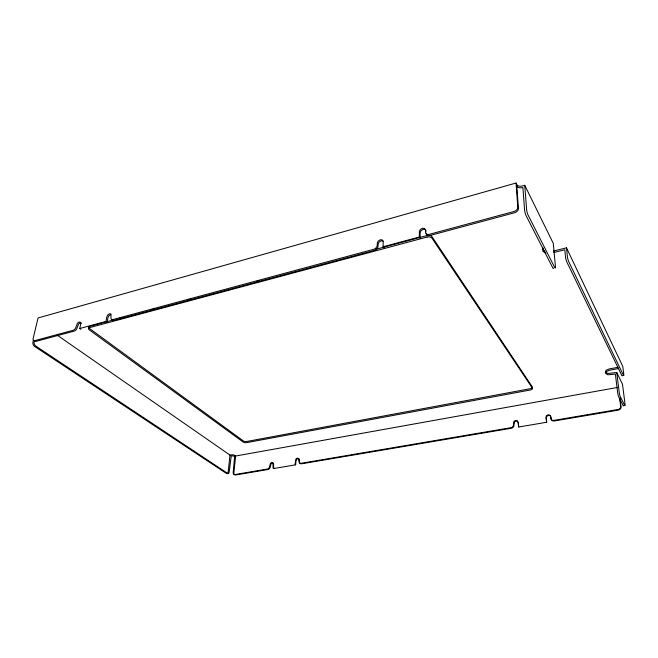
<?xml version="1.0" encoding="UTF-8"?>
<svg xmlns="http://www.w3.org/2000/svg" width="658" height="658" viewBox="0 0 658 658"><rect width="100%" height="100%" fill="white"/><g stroke="black" fill="none" stroke-linecap="round" stroke-linejoin="round"><path stroke-width="0.99" d="M383.935 246.117L383.894 247.869L383.079 246.783L383.186 241.535L382.364 239.931L380.291 239.734L378.194 241.067L377.289 243.147L377.231 245.237A3.915 2.805 -38.5 0 1 373.621 249.333L113.086 319.525A3.413 2.13 -50 0 1 110.963 317.386L111.005 313.981L109.573 313.718L107.871 314.837L106.892 316.687L105.963 321.441L79.766 328.506L80.761 323.794L80.482 322.305L79.116 322.033L77.463 323.136L76.081 326.837A3.348 2.023 -51.1 0 1 72.906 330.349L34.932 340.581A3.29 1.925 -51.9 0 1 33.147 338.467L38.065 317.97L516.069 183.023L516.9 184.684A4.187 2.69 -7.8 0 0 522.107 186.041L524.755 185.301L553.279 243.353L555.426 266.367A3.833 0.691 77.3 0 1 554.678 267.444L528.094 215.092A4.17 0.806 76.6 0 1 526.614 209.4L524.755 185.301M34.134 341.79A3.232 2.245 71.2 0 0 35.762 346.067L227.586 473.349A2.492 1.341 81.3 0 0 229.19 471.95L231.238 455.978A2.459 0.971 5.2 0 1 234.635 456.537L233.187 472.584A2.509 1.875 -55.4 0 0 235.029 474.525L267.271 469.055A2.542 1.949 -54.3 0 0 269.632 466.358L270.405 463.347L271.721 462.558L272.955 462.903L273.054 468.068L273.695 468.537L295.672 464.811L295.944 460.888L296.577 459.416L297.926 458.618L299.201 458.963L299.546 461.817A2.574 2.023 -52.9 0 0 301.619 463.8L511.34 428.251A2.846 2.484 -33.4 0 0 513.931 425.224L514.408 421.901L515.987 420.997L517.649 421.342M273.695 468.537L273.596 463.372L272.363 463.026L271.047 463.808L270.274 466.818A2.542 1.949 -54.3 0 1 267.913 469.516L235.704 474.977A2.5 1.875 -55.4 0 1 233.853 473.036L235.638 456.027L234.75 455.41A2.459 0.971 5.2 0 0 231.361 454.851L229.987 455.097L57.197 335.169M229.987 455.097L228.145 472.131A2.492 1.341 81.3 0 1 226.541 473.53L34.545 346.388A3.232 2.245 71.2 0 1 32.925 342.119L33.385 340.17M543.113 247.943L542.751 249.859L545.013 251.331M543.245 249.448L542.883 251.364L545.893 253.33M110.659 314.549L108.965 315.667L107.986 317.518L107.057 322.272L105.963 321.441M383.079 246.783L419.368 237.012L420.133 238.13L420.108 232.825L420.997 230.719L423.16 229.362L425.339 229.543L426.252 231.164M112.674 320.15L89.866 326.286A3.274 1.571 11.2 0 0 89.504 328.482L243.279 440.893A2.55 1.053 5.1 0 0 246.775 441.477L530.307 388.689A2.977 1.365 -3.5 0 0 532.297 386.896L432.002 236.716A3.775 2.311 -1.7 0 0 427.067 235.539L375.496 249.415M119.616 318.283L122.594 317.477M151.356 309.737L154.334 308.939M188.048 299.867L191.026 299.061M256.48 281.443L259.458 280.645M553.551 251.027L566.505 247.827L622.772 366.383L623.751 373.974A3.093 0.419 78.4 0 1 623.439 375.29L568.677 261.506A3.751 0.625 77.3 0 1 567.385 256.414L566.505 247.827M553.526 252.565L564.811 249.793L565.518 256.867A3.751 0.633 77.3 0 0 566.818 261.958L621.868 375.586A3.093 0.428 78.4 0 0 622.271 375.422M617.977 367.287L609.357 368.916L606.076 370.265L605.401 372.148L607.704 373.464L616.735 372.502L622.493 384.214L625.018 403.979A3.019 0.428 78.6 0 1 624.713 405.394L620.255 396.601A3.068 0.444 78.6 0 1 619.244 392.571L616.735 372.502M618.421 368.57L609.514 370.24L606.232 371.589L605.557 373.473L607.86 374.78L615.362 374.106L617.689 392.851A3.068 0.444 78.6 0 0 618.701 396.873L623.184 405.657A3.01 0.428 78.6 0 0 623.578 405.41M235.638 456.027L617.549 387.447M517.978 422.156L518.677 427.009L546.65 422.263L546.305 417.945L546.872 416.308L548.492 415.395L550.211 415.733M383.178 241.017L381.105 240.828L379.008 242.152L378.103 244.225L378.054 246.314A3.907 2.805 -38.4 0 1 374.443 250.41L114.179 320.364A3.413 2.13 -50 0 1 112.131 319.549M81.6 323.119L80.227 322.848L78.573 323.942L77.2 327.643A3.348 2.023 -51.1 0 1 74.033 331.155L36.083 341.354A3.29 1.925 -51.9 0 1 34.298 340.531M79.766 328.506L80.885 329.313M295.672 464.811L295.047 464.334L295.96 458.939L297.301 458.132L298.576 458.486L298.921 461.34A2.574 2.023 -52.9 0 0 300.994 463.322L510.896 427.684A2.854 2.484 -33.4 0 0 513.495 424.649L513.972 421.326L515.551 420.421L517.213 420.766L518.414 422.732L518.677 427.009M546.65 422.263L545.901 417.361L546.477 415.716L548.089 414.803L549.808 415.14L551.026 417.139L551.165 418.866A2.928 2.558 -27 0 0 554.233 420.98L618.331 410.115A3.068 2.657 -17.9 0 0 621.02 406.94L619.918 398.082M619.737 398.567L620.7 406.315A3.076 2.665 -18 0 1 618.002 409.49L553.839 420.388A2.928 2.558 -27 0 1 550.771 418.274L550.631 416.547M516.069 183.023L517.788 207.147A4.285 3.125 -29.5 0 1 513.98 211.514L429.263 234.338A4.047 2.936 -35 0 1 425.512 232.151L425.496 230.029L424.583 228.408L422.403 228.227L420.24 229.593L419.343 231.706L419.368 237.012M426.269 233.277A4.038 2.936 -35 0 0 430.019 235.474L514.622 212.731A4.277 3.125 -29.4 0 0 518.422 208.372L516.81 185.852L517.015 186.263A4.195 2.69 -7.8 0 0 522.222 187.62L522.888 187.44L524.591 209.943A4.162 0.814 76.5 0 0 526.079 215.627L552.786 267.896A3.833 0.699 77.2 0 0 553.551 268.102M427.083 237.044L89.587 327.635A3.274 1.571 11.2 0 0 89.225 329.822L243.156 442.044A2.55 1.045 5.1 0 0 246.66 442.637L530.397 389.98A2.977 1.365 -3.5 0 0 532.396 388.179L432.018 238.229A3.783 2.303 -1.7 0 0 427.083 237.044"/></g></svg>
